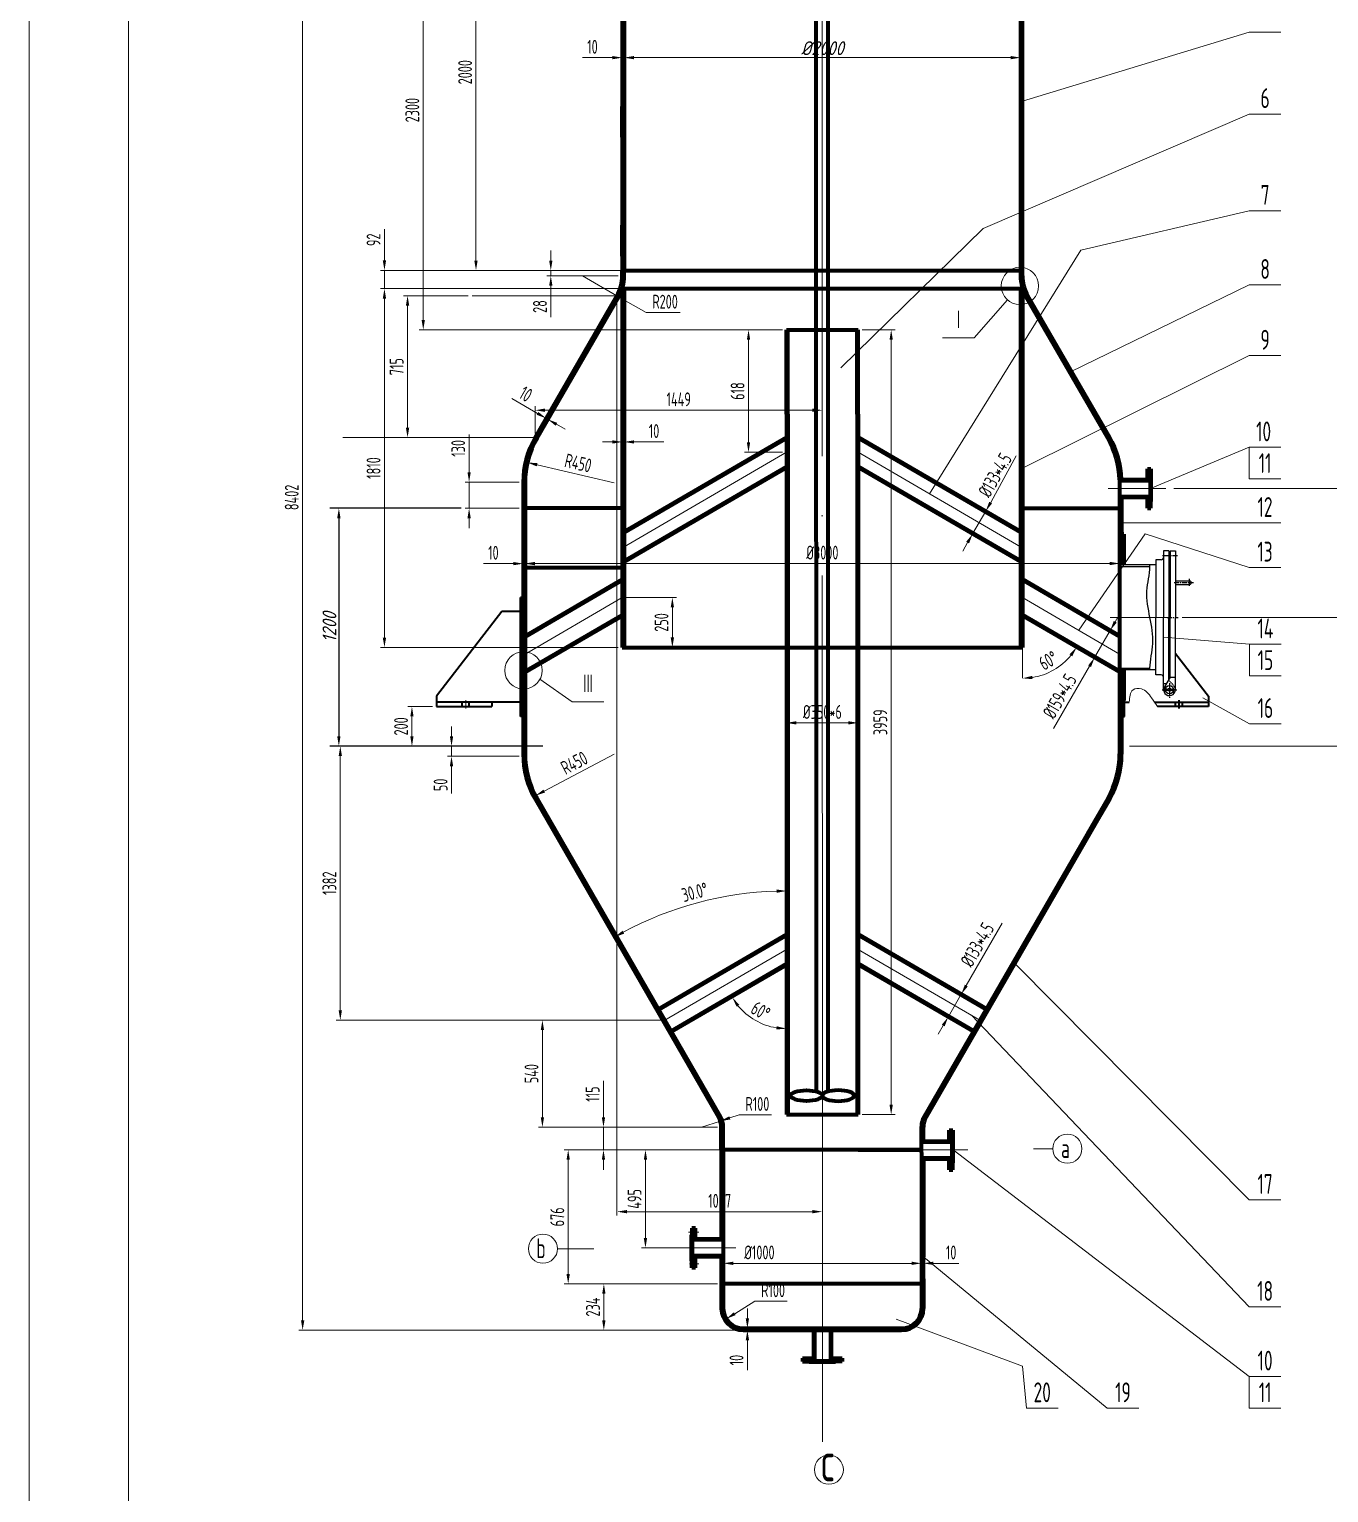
# Model space of a CAD drawing. Header units: millimetres. Extents: x -81840 to -67320, y -57700 to -40880.
# Drawn here: x -81839.6 to -81511.7, y -57222.9 to -56853.7 of the extents above; entities that cross this region are included whole.
import ezdxf
from ezdxf.enums import TextEntityAlignment as Align

# ---------------------------------------------------------------- set-up
doc = ezdxf.new("R2010")
doc.units = ezdxf.units.MM
for name, pattern in [('ACAD_ISO02W100', [11, 8, -3]), ('ACAD_ISO04W100', [30, 24, -3, 0, -3]), ('ACAD_ISO05W100', [33, 24, -3, 0, -3, 0, -3]), ('ACAD_ISO10W100', [18.7, 12, -3, 0.7, -3]), ('CENTER', [2, 1.25, -0.25, 0.25, -0.25]), ('HIDDEN', [0.375, 0.25, -0.125])]:
    doc.linetypes.add(name, pattern=pattern)
for name, color, linetype in [('1', 4, 'Continuous'), ('2', 3, 'Continuous'), ('3', 2, 'HIDDEN'), ('4', 1, 'CENTER')]:
    doc.layers.add(name, color=color, linetype=linetype)
for name, color, linetype, lineweight in [('中心线', 1, 'ACAD_ISO04W100', 18), ('中粗线', 3, 'Continuous', 35), ('双点划线', 5, 'ACAD_ISO05W100', 18), ('标注', 7, 'Continuous', 18), ('标注层', 7, 'Continuous', 18), ('粗实线', 4, 'Continuous', 70), ('细实线', 7, 'Continuous', 18), ('虚线', 2, 'ACAD_ISO02W100', 18)]:
    doc.layers.add(name, color=color, linetype=linetype, lineweight=lineweight)
doc.styles.add('GB', font='gbeitc.shx', dxfattribs={"bigfont": 'gbcbig.shx'})
doc.styles.add('HGCAD', font='gbenor.shx', dxfattribs={"width": 0.75, "bigfont": 'gbcbig.shx'})

# ---------------------------------------------------------------- blocks, each defined once
blk = doc.blocks.new('HGCAD#HGTFTK~A1Z~HGCAD图框')
at = {"layer": '细实线', "color": 7}
blk.add_lwpolyline([(10, -10), (-584, -10), (-584, 831), (10, 831)], close=True, dxfattribs=at)
at = {"layer": '细实线', "color": 2}
blk.add_lwpolyline([(0, 0), (-559, 0), (-559, 821), (0, 821)], close=True, dxfattribs=at)

msp = doc.modelspace()

# ---------------------------------------------------------------- hatches: boundary and pattern name
at = {"layer": '双点划线', "linetype": 'Continuous', "ltscale": 20}
h = msp.add_hatch(dxfattribs=at)
h.set_pattern_fill('_USER', color=256, scale=3, angle=135, style=0, pattern_type=0)
h.set_pattern_definition([(45, (-79158.3698, -53302.254), (2.1213203, -2.1213203), [])])
h.paths.add_polyline_path([(-81671.46, -57166.11), (-81672.36, -57166.11), (-81672.36, -57165.56), (-81671.46, -57165.56)])
h.paths.add_polyline_path([(-81671.46, -57156.11), (-81672.36, -57156.11), (-81672.36, -57156.66), (-81671.46, -57156.66)])
h.paths.add_polyline_path([(-81671.46, -57163.38), (-81672.46, -57163.38), (-81672.46, -57164.41), (-81672.36, -57164.41), (-81672.36, -57164.66), (-81671.46, -57164.66)])
h.paths.add_polyline_path([(-81671.46, -57158.83), (-81672.46, -57158.83), (-81672.46, -57157.81), (-81672.36, -57157.81), (-81672.36, -57157.56), (-81671.46, -57157.56)])
at = {"layer": '粗实线', "linetype": 'Continuous'}
h = msp.add_hatch(dxfattribs=at)
h.set_pattern_fill('_USER', color=256, scale=7.5, angle=135, style=0, pattern_type=0)
h.set_pattern_definition([(135, (-81555.895, -57121.461), (-5.3033, -5.3033), [])])
h.paths.add_polyline_path([(-81557.46, -56974.57), (-81556.56, -56974.57), (-81556.56, -56974.02), (-81557.46, -56974.02)])
h.paths.add_polyline_path([(-81557.46, -56964.57), (-81556.56, -56964.57), (-81556.56, -56965.12), (-81557.46, -56965.12)])
h.paths.add_polyline_path([(-81557.46, -56971.84), (-81556.46, -56971.84), (-81556.46, -56972.87), (-81556.56, -56972.87), (-81556.56, -56973.12), (-81557.46, -56973.12)])
h.paths.add_polyline_path([(-81557.46, -56967.29), (-81556.46, -56967.29), (-81556.46, -56966.27), (-81556.56, -56966.27), (-81556.56, -56966.02), (-81557.46, -56966.02)])

# ---------------------------------------------------------------- linework, layer by layer
for p, q in [((-81730.6, -56974.57), (-81763.71, -56974.57)), ((-81761.46, -56977.07), (-81761.46, -57032.07)), ((-81709.97, -57034.57), (-81763.71, -57034.57))]:
    msp.add_line(p, q)
for p in [(-81689.96, -56951.42), (-81588.96, -56950.92), (-81588.96, -56951.42)]:
    msp.add_point(p)
for points in [[(-81761.88, -56977.07), (-81761.04, -56977.07), (-81761.46, -56974.57)], [(-81761.88, -57032.07), (-81761.04, -57032.07), (-81761.46, -57034.57)]]:
    msp.add_solid(points)
at = {"layer": '1'}
msp.add_spline([(-81556.81, -57015.32), (-81556.81, -57014.92), (-81556.06, -57008.69), (-81557.56, -56995.44), (-81556.81, -56989.22), (-81556.81, -56988.82)], degree=3, dxfattribs=at)
at = {"layer": '2'}
for p, q in [((-81555.31, -56987.54), (-81555.31, -57002.07)), ((-81553.96, -56987.54), (-81555.31, -56987.54)), ((-81553.36, -56985.32), (-81553.36, -57002.07)), ((-81552.06, -56985.32), (-81553.36, -56985.32)), ((-81552.06, -56985.32), (-81552.06, -57002.07)), ((-81551.8, -56987.52), (-81552.06, -56987.52)), ((-81551.96, -57002.07), (-81551.96, -56987.52)), ((-81551.8, -57002.07), (-81551.8, -56987.52)), ((-81551.8, -56987.52), (-81551.7, -56987.52)), ((-81551.7, -56985.32), (-81550.4, -56985.32)), ((-81551.7, -56985.32), (-81551.7, -57002.07)), ((-81550.4, -56985.32), (-81550.4, -57002.07)), ((-81564.46, -57002.07), (-81564.46, -56988.82)), ((-81555.31, -56988.82), (-81564.46, -56988.82)), ((-81564.46, -56989.22), (-81556.81, -56989.22)), ((-81550.4, -56992.82), (-81546.9, -56992.82)), ((-81550.4, -56993.82), (-81546.9, -56993.82)), ((-81564.46, -57002.07), (-81564.46, -57015.32)), ((-81555.31, -57016.59), (-81555.31, -57002.07)), ((-81553.36, -57020.32), (-81553.36, -57002.07)), ((-81552.06, -57017.76), (-81552.06, -57002.07)), ((-81551.96, -57002.07), (-81551.96, -57016.62)), ((-81551.8, -57002.07), (-81551.8, -57016.62)), ((-81551.7, -57017.17), (-81551.7, -57002.07)), ((-81550.4, -57020.32), (-81550.4, -57002.07)), ((-81564.46, -57014.92), (-81556.81, -57014.92)), ((-81555.31, -57015.32), (-81564.46, -57015.32)), ((-81553.96, -57016.59), (-81555.31, -57016.59)), ((-81551.7, -57017.17), (-81553.14, -57019.56)), ((-81551.8, -57016.62), (-81552.06, -57016.62)), ((-81551.8, -57016.62), (-81551.7, -57016.62)), ((-81551.7, -57017.17), (-81550.4, -57017.17)), ((-81552.7, -57018.82), (-81553.36, -57018.82)), ((-81552.89, -57020.05), (-81552.26, -57020.22)), ((-81552.89, -57020.59), (-81552.26, -57020.42)), ((-81551.49, -57020.22), (-81550.86, -57020.05)), ((-81551.49, -57020.42), (-81550.86, -57020.59))]:
    msp.add_line(p, q, dxfattribs=at)
for radius in [1.05, 0.398]:
    msp.add_circle((-81551.88, -57020.32), radius, dxfattribs=at)
for centre, radius, start, end in [((-81553.96, -56986.94), 0.6, 270, 0), ((-81546.9, -56993.32), 0.5, 270, 90), ((-81553.96, -57017.19), 0.6, 0, 90), ((-81551.88, -57020.32), 1.48, 148.8603, 0)]:
    msp.add_arc(centre, radius, start, end, dxfattribs=at)
at = {"layer": '3'}
for q in [(-81552.06, -57017.76), (-81550.8, -57019.31)]:
    msp.add_line((-81552.06, -57017.96), q, dxfattribs=at)
msp.add_arc((-81551.88, -57020.32), 1.48, 0, 42.91, dxfattribs=at)
at = {"layer": '4'}
for p, q in [((-81549.85, -56986.57), (-81553.71, -56986.57)), ((-81550.66, -56993.32), (-81545.81, -56993.32)), ((-81546.9, -56992.33), (-81546.9, -56994.31)), ((-81552.5, -57002.07), (-81549.7, -57002.07)), ((-81553.74, -57020.32), (-81550.02, -57020.32)), ((-81551.88, -57018.65), (-81551.88, -57022.4))]:
    msp.add_line(p, q, dxfattribs=at)
at = {"layer": '中心线', "ltscale": 5}
for p, q in [((-81639.47, -57111.5), (-81639.5, -56734.5)), ((-81648.51, -56960.44), (-81689.46, -56984.25)), ((-81630.41, -56960.44), (-81589.46, -56984.25)), ((-81567.37, -56969.57), (-81552.77, -56969.57)), ((-81689.96, -56997.07), (-81714.46, -57011.32)), ((-81588.96, -56997.07), (-81564.46, -57011.32)), ((-81551.26, -57002.07), (-81566.86, -57002.07)), ((-81648.51, -57085.83), (-81679.18, -57103.67)), ((-81630.41, -57085.83), (-81599.75, -57103.66)), ((-81639.46, -57122.62), (-81639.46, -57111.5)), ((-81639.46, -57181.88), (-81639.46, -57122.88)), ((-81617.38, -57136.38), (-81602.77, -57136.38)), ((-81661.29, -57161.11), (-81675.07, -57161.11)), ((-81639.46, -57179.5), (-81639.46, -57194.1))]:
    msp.add_line(p, q, dxfattribs=at)
at = {"layer": '中心线'}
msp.add_line((-81729.46, -57025.07), (-81729.46, -57022.97), dxfattribs=at)
at = {"layer": '中粗线', "ltscale": 20}
for p, q in [((-81714.96, -56997.07), (-81715.66, -56997.07)), ((-81715.66, -57027.07), (-81715.66, -56997.07)), ((-81720.35, -57000.57), (-81736.85, -57021.97)), ((-81715.66, -57000.57), (-81720.35, -57000.57)), ((-81550.4, -57011.15), (-81542.06, -57021.97)), ((-81563.26, -57027.07), (-81563.26, -57015.32)), ((-81736.85, -57021.97), (-81736.85, -57024.57)), ((-81715.66, -57023.47), (-81736.85, -57023.47)), ((-81736.85, -57024.57), (-81722.85, -57024.57)), ((-81730.36, -57024.57), (-81730.36, -57023.47)), ((-81728.56, -57024.57), (-81728.56, -57023.47)), ((-81722.85, -57023.47), (-81722.85, -57024.57)), ((-81563.26, -57023.47), (-81562.02, -57023.47)), ((-81555.64, -57023.47), (-81542.06, -57023.47)), ((-81542.06, -57024.57), (-81554.9, -57024.57)), ((-81550.36, -57024.57), (-81550.36, -57023.47)), ((-81549.46, -57025.07), (-81549.46, -57022.97)), ((-81548.56, -57024.57), (-81548.56, -57023.47)), ((-81542.06, -57021.97), (-81542.06, -57024.57)), ((-81714.96, -57027.07), (-81715.66, -57027.07)), ((-81563.96, -57027.07), (-81563.26, -57027.07))]:
    msp.add_line(p, q, dxfattribs=at)
at = {"layer": '双点划线', "linetype": 'ACAD_ISO10W100', "ltscale": 20}
for p, q in [((-81670.63, -57157.11), (-81673.22, -57157.11)), ((-81670.61, -57165.11), (-81672.99, -57165.11))]:
    msp.add_line(p, q, dxfattribs=at)
at = {"layer": '标注', "ltscale": 20}
for p, q in [((-81770.6, -56764.26), (-81770.6, -57179.38)), ((-81740.17, -56817.07), (-81740.17, -56927.06)), ((-81726.86, -56817.07), (-81726.86, -56912.07)), ((-81588.96, -56871.87), (-81531.75, -56854.49)), ((-81531.75, -56854.49), (-81523.75, -56854.49)), ((-81692.46, -56860.9), (-81699.99, -56860.9)), ((-81689.46, -56860.9), (-81689.96, -56860.9)), ((-81689.46, -56862.24), (-81689.46, -56863.15)), ((-81686.96, -56860.9), (-81591.96, -56860.9)), ((-81686.96, -56860.9), (-81684.46, -56860.9)), ((-81589.46, -56860.65), (-81589.46, -56858.65)), ((-81531.75, -56875.12), (-81598.87, -56904)), ((-81531.75, -56875.12), (-81523.75, -56875.12)), ((-81574.25, -56909.44), (-81531.75, -56899.5)), ((-81531.75, -56899.5), (-81523.75, -56899.5)), ((-81749.96, -56912.05), (-81749.96, -56904.12)), ((-81598.87, -56904), (-81634.84, -56939.15)), ((-81707.98, -56912.07), (-81707.98, -56909.57)), ((-81612.4, -56970.91), (-81574.25, -56909.44)), ((-81724.86, -56914.55), (-81750.96, -56914.55)), ((-81749.96, -56919.16), (-81749.96, -56914.55)), ((-81688.96, -56914.57), (-81727.86, -56914.57)), ((-81690.96, -56914.57), (-81708.98, -56914.57)), ((-81690.96, -56915.95), (-81708.98, -56915.95)), ((-81707.98, -56914.57), (-81707.98, -56915.95)), ((-81699.96, -56915.95), (-81691.3, -56920.95)), ((-81653.65, -56914.57), (-81670.46, -56914.57)), ((-81690.96, -56919.16), (-81750.96, -56919.16)), ((-81728.8, -56920.95), (-81745.13, -56920.95)), ((-81691.3, -56920.95), (-81727.8, -56920.95)), ((-81707.98, -56918.45), (-81707.98, -56926.39)), ((-81577.04, -56940.26), (-81531.75, -56918.2)), ((-81531.75, -56918.2), (-81523.75, -56918.2)), ((-81749.96, -56921.66), (-81749.96, -57007.16)), ((-81749.96, -56921.66), (-81749.96, -56924.16)), ((-81744.13, -56923.45), (-81744.13, -56954.21)), ((-81691.3, -56921.95), (-81691.3, -57152.97)), ((-81683.94, -56925.2), (-81689.13, -56922.2)), ((-81592.73, -56922.02), (-81601.14, -56931.6)), ((-81675.36, -56925.2), (-81683.94, -56925.2)), ((-81653.17, -56929.56), (-81741.17, -56929.56)), ((-81649.51, -56929.56), (-81659.1, -56929.56)), ((-81658.1, -56957.94), (-81658.1, -56932.06)), ((-81629.41, -56929.56), (-81621.1, -56929.56)), ((-81622.1, -56932.06), (-81622.1, -57125)), ((-81601.14, -56931.6), (-81609.14, -56931.6)), ((-81531.75, -56936.04), (-81588.95, -56964.4)), ((-81531.75, -56936.04), (-81523.75, -56936.04)), ((-81711.32, -56950.63), (-81717.84, -56946.87)), ((-81711.94, -56955.71), (-81711.94, -56948.83)), ((-81709.44, -56949.83), (-81641.98, -56949.83)), ((-81639.48, -56955.71), (-81639.48, -56948.83)), ((-81708.72, -56952.13), (-81709.15, -56951.88)), ((-81706.55, -56953.38), (-81704.39, -56954.63)), ((-81711.94, -56956.71), (-81760.44, -56956.71)), ((-81742.33, -56956.71), (-81745.13, -56956.71)), ((-81728.6, -56965.46), (-81728.6, -56955.92)), ((-81692.46, -56957.83), (-81694.96, -56957.83)), ((-81689.96, -56957.83), (-81689.46, -56957.83)), ((-81686.96, -56957.83), (-81679.43, -56957.83)), ((-81649.51, -56960.44), (-81659.1, -56960.44)), ((-81595.74, -56970.95), (-81590.53, -56961.32)), ((-81556.71, -56969.57), (-81531.77, -56959.17)), ((-81531.77, -56959.17), (-81523.77, -56959.17)), ((-81531.77, -56959.17), (-81531.77, -56967.17)), ((-81691.96, -56968.1), (-81711.44, -56963.58)), ((-81715.96, -56967.96), (-81729.6, -56967.96)), ((-81728.6, -56974.57), (-81728.6, -56967.96)), ((-81531.77, -56967.17), (-81523.77, -56967.17)), ((-81596.99, -56973.11), (-81595.74, -56970.95)), ((-81550.77, -56969.57), (-81482.98, -56969.57)), ((-81715.96, -56974.57), (-81729.6, -56974.57)), ((-81602.03, -56973.08), (-81597.37, -56975.78)), ((-81598.24, -56975.28), (-81601.56, -56981.04)), ((-81728.6, -56977.07), (-81728.6, -56979.57)), ((-81605.36, -56978.84), (-81600.7, -56981.54)), ((-81531.77, -56978.24), (-81523.77, -56978.24)), ((-81602.81, -56983.2), (-81604.06, -56985.37)), ((-81574.75, -57005.33), (-81557.99, -56981.03)), ((-81557.99, -56981.03), (-81531.77, -56989.49)), ((-81714.46, -56987.56), (-81714.46, -56987.52)), ((-81717.46, -56988.52), (-81724.99, -56988.52)), ((-81714.46, -56988.52), (-81714.96, -56988.52)), ((-81714.46, -56988.14), (-81714.46, -56989.49)), ((-81711.96, -56988.49), (-81566.96, -56988.49)), ((-81711.96, -56988.52), (-81709.46, -56988.52)), ((-81564.46, -56988.26), (-81564.46, -56989.49)), ((-81531.77, -56989.49), (-81523.77, -56989.49)), ((-81688.96, -56997.07), (-81676.31, -56997.07)), ((-81677.31, -56999.57), (-81677.31, -57007.15)), ((-81565.57, -57003.18), (-81564.32, -57001.02)), ((-81548.7, -57002.07), (-81498.49, -57002.07)), ((-81566.82, -57005.35), (-81570.79, -57012.23)), ((-81690.96, -57009.66), (-81750.96, -57009.66)), ((-81678.08, -57009.65), (-81676.31, -57009.65)), ((-81588.96, -57017.44), (-81588.94, -57007.55)), ((-81553.36, -57007.07), (-81531.67, -57008.86)), ((-81531.67, -57008.86), (-81523.67, -57008.86)), ((-81531.67, -57008.86), (-81531.67, -57016.86)), ((-81572.04, -57014.4), (-81581.11, -57030.1)), ((-81531.67, -57016.86), (-81523.67, -57016.86)), ((-81710.77, -57017.66), (-81702.58, -57023.4)), ((-81737.85, -57024.57), (-81744.02, -57024.57)), ((-81702.58, -57023.4), (-81694.58, -57023.4)), ((-81543.45, -57022.39), (-81531.67, -57028.94)), ((-81743.02, -57027.07), (-81743.02, -57032.07)), ((-81733.04, -57032.07), (-81733.04, -57029.57)), ((-81646.01, -57028.68), (-81632.91, -57028.68)), ((-81531.67, -57028.94), (-81523.67, -57028.94)), ((-81710.97, -57034.57), (-81762.1, -57034.57)), ((-81737.85, -57034.57), (-81744.02, -57034.57)), ((-81716.01, -57034.57), (-81734.04, -57034.57)), ((-81733.04, -57034.57), (-81733.04, -57037.11)), ((-81561.96, -57034.57), (-81482.98, -57034.57)), ((-81524.38, -57034.57), (-81498.49, -57034.57)), ((-81761.1, -57037.07), (-81761.1, -57101.17)), ((-81715.95, -57037.11), (-81734.04, -57037.11)), ((-81691.96, -57036.54), (-81709.64, -57045.89)), ((-81733.04, -57039.61), (-81733.04, -57046.52)), ((-81603.15, -57094.94), (-81594.08, -57079.24)), ((-81590.71, -57089.53), (-81531.75, -57148.98)), ((-81607.72, -57102.87), (-81604.4, -57097.11)), ((-81604.65, -57096.96), (-81605.26, -57096.61)), ((-81710.97, -57103.67), (-81762.1, -57103.67)), ((-81680.18, -57103.67), (-81711.1, -57103.67)), ((-81608.97, -57105.03), (-81610.22, -57107.2)), ((-81607.97, -57102.72), (-81608.59, -57102.37)), ((-81601.84, -57102.44), (-81531.75, -57175.95)), ((-81710.1, -57106.17), (-81710.1, -57128.15)), ((-81694.69, -57128.15), (-81694.69, -57119)), ((-81662.83, -57128.32), (-81660.45, -57127.55)), ((-81660.45, -57127.55), (-81652.28, -57127.55)), ((-81629.41, -57127.5), (-81621.1, -57127.5)), ((-81680.18, -57130.65), (-81711.1, -57130.65)), ((-81665.96, -57130.65), (-81695.69, -57130.65)), ((-81694.69, -57136.38), (-81694.69, -57130.65)), ((-81669.96, -57130.65), (-81665.2, -57129.1)), ((-81665.96, -57136.38), (-81704.6, -57136.38)), ((-81703.6, -57138.88), (-81703.6, -57167.68)), ((-81665.96, -57136.38), (-81695.69, -57136.38)), ((-81694.69, -57138.88), (-81694.69, -57141.38)), ((-81665.46, -57136.38), (-81685.1, -57136.38)), ((-81684.1, -57158.61), (-81684.1, -57138.88)), ((-81586.23, -57136.08), (-81581.31, -57136.08)), ((-81639.46, -57142.48), (-81639.46, -57152.97)), ((-81531.75, -57148.98), (-81523.75, -57148.98)), ((-81688.8, -57151.97), (-81641.96, -57151.97)), ((-81665.46, -57161.11), (-81685.1, -57161.11)), ((-81697.12, -57161.31), (-81706.3, -57161.31)), ((-81613.96, -57163.35), (-81567.61, -57201.53)), ((-81661.96, -57165), (-81616.96, -57165)), ((-81616.96, -57165), (-81619.46, -57165)), ((-81614.46, -57165), (-81613.96, -57165)), ((-81611.46, -57165), (-81604.99, -57165)), ((-81665.96, -57170.18), (-81704.6, -57170.18)), ((-81665.96, -57170.18), (-81695.6, -57170.18)), ((-81694.6, -57172.68), (-81694.6, -57179.38)), ((-81656.48, -57174.54), (-81661.58, -57177.7)), ((-81648.31, -57174.54), (-81656.48, -57174.54)), ((-81531.75, -57175.95), (-81523.75, -57175.95)), ((-81658.38, -57178.88), (-81658.38, -57176.38)), ((-81620.88, -57179.04), (-81588.96, -57190.94)), ((-81651.11, -57181.88), (-81771.6, -57181.88)), ((-81665.96, -57181.88), (-81695.6, -57181.88)), ((-81657.08, -57181.38), (-81659.38, -57181.38)), ((-81657.21, -57181.88), (-81659.38, -57181.88)), ((-81658.38, -57181.38), (-81658.38, -57181.88)), ((-81658.38, -57184.38), (-81658.38, -57191.91)), ((-81639.46, -57189.88), (-81639.46, -57210)), ((-81588.96, -57190.94), (-81587.99, -57201.53)), ((-81531.75, -57193.53), (-81523.75, -57193.53)), ((-81531.75, -57193.53), (-81531.75, -57201.53)), ((-81587.99, -57201.53), (-81579.99, -57201.53)), ((-81567.61, -57201.53), (-81559.61, -57201.53)), ((-81531.75, -57201.53), (-81523.75, -57201.53))]:
    msp.add_line(p, q, dxfattribs=at)
for centre, radius in [((-81589.62, -56918.48), 4.71), ((-81714.87, -57015.45), 4.71), ((-81577.64, -57136.08), 3.67), ((-81709.97, -57161.31), 3.67), ((-81637.81, -57217.05), 3.67)]:
    msp.add_circle(centre, radius, dxfattribs=at)
for centre, radius, start, end in [((-81588.96, -57001.67), 15.77, 279.0912, 320.7301), ((-81648.51, -57157.8), 86.72, 91.6519, 118.3481), ((-81648.55, -57090.03), 15.77, 219.2699, 260.9088)]:
    msp.add_arc(centre, radius, start, end, dxfattribs=at)
msp.add_spline([(-81562.02, -57023.47), (-81561.08, -57020.36), (-81558.98, -57020.1), (-81556.41, -57022.37), (-81554.9, -57024.57)], degree=3, dxfattribs=at)
for points in [[(-81692.46, -56860.48), (-81692.46, -56861.31), (-81689.96, -56860.9)], [(-81686.96, -56860.48), (-81686.96, -56861.31), (-81689.46, -56860.9)], [(-81686.96, -56860.48), (-81686.96, -56861.31), (-81689.46, -56860.9)], [(-81591.96, -56860.48), (-81591.96, -56861.31), (-81589.46, -56860.9)], [(-81750.38, -56912.05), (-81749.54, -56912.05), (-81749.96, -56914.55)], [(-81727.28, -56912.07), (-81726.44, -56912.07), (-81726.86, -56914.57)], [(-81708.4, -56912.07), (-81707.57, -56912.07), (-81707.98, -56914.57)], [(-81708.4, -56918.45), (-81707.57, -56918.45), (-81707.98, -56915.95)], [(-81750.38, -56921.66), (-81749.54, -56921.66), (-81749.96, -56919.16)], [(-81750.38, -56921.66), (-81749.54, -56921.66), (-81749.96, -56919.16)], [(-81744.55, -56923.45), (-81743.71, -56923.45), (-81744.13, -56920.95)], [(-81688.92, -56921.84), (-81689.34, -56922.57), (-81691.3, -56920.95)], [(-81740.58, -56927.06), (-81739.75, -56927.06), (-81740.17, -56929.56)], [(-81658.52, -56932.06), (-81657.68, -56932.06), (-81658.1, -56929.56)], [(-81622.52, -56932.06), (-81621.68, -56932.06), (-81622.1, -56929.56)], [(-81709.44, -56949.41), (-81709.44, -56950.25), (-81711.94, -56949.83)], [(-81711.11, -56950.27), (-81711.53, -56950.99), (-81709.15, -56951.88)], [(-81641.98, -56949.41), (-81641.98, -56950.25), (-81639.48, -56949.83)], [(-81744.55, -56954.21), (-81743.71, -56954.21), (-81744.13, -56956.71)], [(-81706.35, -56953.02), (-81706.76, -56953.74), (-81708.72, -56952.13)], [(-81692.46, -56957.41), (-81692.46, -56958.24), (-81689.96, -56957.83)], [(-81686.96, -56957.41), (-81686.96, -56958.24), (-81689.46, -56957.83)], [(-81658.52, -56957.94), (-81657.68, -56957.94), (-81658.1, -56960.44)], [(-81729.01, -56965.46), (-81728.18, -56965.46), (-81728.6, -56967.96)], [(-81711.35, -56963.18), (-81711.53, -56963.99), (-81713.88, -56963.02)], [(-81597.35, -56972.9), (-81596.63, -56973.32), (-81598.24, -56975.28)], [(-81729.01, -56977.07), (-81728.18, -56977.07), (-81728.6, -56974.57)], [(-81603.17, -56982.99), (-81602.45, -56983.41), (-81601.56, -56981.04)], [(-81717.46, -56988.1), (-81717.46, -56988.93), (-81714.96, -56988.52)], [(-81711.96, -56988.07), (-81711.96, -56988.9), (-81714.46, -56988.49)], [(-81711.96, -56988.1), (-81711.96, -56988.93), (-81714.46, -56988.52)], [(-81566.96, -56988.07), (-81566.96, -56988.9), (-81564.46, -56988.49)], [(-81677.73, -56999.57), (-81676.89, -56999.57), (-81677.31, -56997.07)], [(-81565.93, -57002.97), (-81565.2, -57003.39), (-81566.82, -57005.35)], [(-81750.38, -57007.16), (-81749.54, -57007.16), (-81749.96, -57009.66)], [(-81677.73, -57007.15), (-81676.89, -57007.15), (-81677.31, -57009.65)], [(-81577.09, -57011.41), (-81576.4, -57011.89), (-81575.32, -57009.6)], [(-81572.4, -57014.19), (-81571.68, -57014.6), (-81570.79, -57012.23)], [(-81586.43, -57017.66), (-81586.5, -57016.83), (-81588.96, -57017.44)], [(-81743.44, -57027.07), (-81742.61, -57027.07), (-81743.02, -57024.57)], [(-81646.01, -57028.26), (-81646.01, -57029.1), (-81648.51, -57028.68)], [(-81632.91, -57028.26), (-81632.91, -57029.1), (-81630.41, -57028.68)], [(-81761.52, -57037.07), (-81760.68, -57037.07), (-81761.1, -57034.57)], [(-81743.44, -57032.07), (-81742.61, -57032.07), (-81743.02, -57034.57)], [(-81733.45, -57032.07), (-81732.62, -57032.07), (-81733.04, -57034.57)], [(-81733.45, -57039.61), (-81732.62, -57039.61), (-81733.04, -57037.11)], [(-81709.83, -57045.52), (-81709.44, -57046.25), (-81711.85, -57047.05)], [(-81651.01, -57070.7), (-81651, -57071.54), (-81648.51, -57071.08)], [(-81689.48, -57081.85), (-81689.88, -57081.12), (-81691.86, -57082.7)], [(-81603.51, -57094.73), (-81602.78, -57095.15), (-81604.4, -57097.11)], [(-81661.1, -57100.25), (-81660.42, -57099.78), (-81662.18, -57097.96)], [(-81761.52, -57101.17), (-81760.68, -57101.17), (-81761.1, -57103.67)], [(-81710.52, -57106.17), (-81709.68, -57106.17), (-81710.1, -57103.67)], [(-81651.01, -57105.19), (-81651.07, -57106.02), (-81648.55, -57105.8)], [(-81609.33, -57104.82), (-81608.61, -57105.24), (-81607.72, -57102.87)], [(-81662.95, -57127.93), (-81662.7, -57128.72), (-81665.2, -57129.1)], [(-81622.52, -57125), (-81621.68, -57125), (-81622.1, -57127.5)], [(-81710.52, -57128.15), (-81709.68, -57128.15), (-81710.1, -57130.65)], [(-81695.11, -57128.15), (-81694.28, -57128.15), (-81694.69, -57130.65)], [(-81704.02, -57138.88), (-81703.18, -57138.88), (-81703.6, -57136.38)], [(-81695.11, -57138.88), (-81694.28, -57138.88), (-81694.69, -57136.38)], [(-81684.52, -57138.88), (-81683.68, -57138.88), (-81684.1, -57136.38)], [(-81688.8, -57151.55), (-81688.8, -57152.38), (-81691.3, -57151.97)], [(-81641.96, -57151.55), (-81641.96, -57152.38), (-81639.46, -57151.97)], [(-81684.52, -57158.61), (-81683.68, -57158.61), (-81684.1, -57161.11)], [(-81661.96, -57164.58), (-81661.96, -57165.41), (-81664.46, -57165)], [(-81616.96, -57164.58), (-81616.96, -57165.41), (-81614.46, -57165)], [(-81616.96, -57164.58), (-81616.96, -57165.41), (-81614.46, -57165)], [(-81611.46, -57164.58), (-81611.46, -57165.41), (-81613.96, -57165)], [(-81704.02, -57167.68), (-81703.18, -57167.68), (-81703.6, -57170.18)], [(-81695.02, -57172.68), (-81694.18, -57172.68), (-81694.6, -57170.18)], [(-81771.02, -57179.38), (-81770.18, -57179.38), (-81770.6, -57181.88)], [(-81695.02, -57179.38), (-81694.18, -57179.38), (-81694.6, -57181.88)], [(-81661.8, -57177.34), (-81661.36, -57178.05), (-81663.71, -57179.01)], [(-81658.8, -57178.88), (-81657.96, -57178.88), (-81658.38, -57181.38)], [(-81658.8, -57184.38), (-81657.96, -57184.38), (-81658.38, -57181.88)]]:
    msp.add_solid(points, dxfattribs=at)
at = {"layer": '标注层', "ltscale": 20}
for p, q in [((-81531.77, -56978.24), (-81563.96, -56978.24)), ((-81606.46, -57136.38), (-81531.75, -57193.53))]:
    msp.add_line(p, q, dxfattribs=at)
at = {"layer": '粗实线', "ltscale": 20}
for p, q in [((-81640.97, -57121.64), (-81641.04, -56761.76)), ((-81637.96, -57121.64), (-81637.96, -56761.76)), ((-81589.46, -56820.87), (-81589.46, -56915.94)), ((-81689.96, -56880.96), (-81689.96, -56873.18)), ((-81689.96, -56910.96), (-81689.96, -56903.18)), ((-81648.5, -56950.86), (-81648.5, -56929.56)), ((-81648.21, -56950.81), (-81648.21, -56929.56)), ((-81630.71, -56950.81), (-81630.71, -56929.56)), ((-81630.41, -56950.81), (-81630.41, -56929.56)), ((-81648.51, -57127.5), (-81630.41, -57127.5)), ((-81614.46, -57170.18), (-81664.46, -57170.18))]:
    msp.add_line(p, q, dxfattribs=at)
at = {"layer": '粗实线'}
for p, q in [((-81689.46, -56814.57), (-81689.46, -56914.57)), ((-81588.96, -56871.87), (-81588.96, -56814.57)), ((-81689.96, -56850.96), (-81689.96, -56873.18)), ((-81588.96, -56915.94), (-81588.96, -56871.87)), ((-81689.96, -56880.96), (-81689.96, -56903.18)), ((-81689.96, -56910.96), (-81689.96, -56914.57)), ((-81689.96, -56914.57), (-81588.96, -56914.57)), ((-81689.96, -56915.95), (-81689.96, -56914.57)), ((-81689.46, -56915.95), (-81689.46, -56914.57)), ((-81711.94, -56956.71), (-81691.3, -56920.95)), ((-81711.44, -56956.85), (-81690.86, -56921.2)), ((-81689.96, -56919.16), (-81689.96, -57009.66)), ((-81689.96, -56919.16), (-81689.46, -56919.16)), ((-81689.46, -56919.16), (-81589.46, -56919.15)), ((-81689.46, -56919.16), (-81689.46, -57009.66)), ((-81589.46, -56919.15), (-81589.44, -57009.65)), ((-81588.96, -56919.15), (-81589.46, -56919.15)), ((-81588.96, -56919.15), (-81588.94, -57009.65)), ((-81567.46, -56956.83), (-81588.05, -56921.19)), ((-81566.96, -56956.7), (-81587.62, -56920.94)), ((-81648.5, -56929.56), (-81630.41, -56929.56)), ((-81711.94, -56956.71), (-81702.43, -56940.24)), ((-81648.51, -56950.81), (-81648.51, -57127.5)), ((-81648.21, -56950.81), (-81648.21, -57127.5)), ((-81630.71, -56950.81), (-81630.71, -57127.5)), ((-81630.41, -56950.81), (-81630.41, -57127.5)), ((-81689.46, -56980.4), (-81648.51, -56956.59)), ((-81689.46, -56980.69), (-81648.51, -56956.88)), ((-81589.44, -56980.41), (-81630.41, -56956.59)), ((-81589.44, -56980.7), (-81630.41, -56956.88)), ((-81689.46, -56987.81), (-81648.51, -56963.99)), ((-81689.46, -56988.09), (-81648.51, -56964.28)), ((-81589.44, -56987.81), (-81630.41, -56963.99)), ((-81589.44, -56988.1), (-81630.41, -56964.28)), ((-81557.46, -56964.57), (-81556.56, -56964.57)), ((-81557.46, -56967.34), (-81557.46, -56964.57)), ((-81557.46, -56965.12), (-81556.56, -56965.12)), ((-81556.56, -56964.57), (-81556.56, -56966.27)), ((-81714.96, -56967.96), (-81714.96, -56974.57)), ((-81714.46, -56968.1), (-81714.46, -56974.57)), ((-81564.46, -56967.34), (-81564.46, -57034.57)), ((-81564.46, -56967.34), (-81556.71, -56967.34)), ((-81564.46, -56967.52), (-81556.71, -56967.52)), ((-81563.96, -56967.26), (-81563.96, -56967.34)), ((-81557.46, -56966.02), (-81556.56, -56966.02)), ((-81557.46, -56967.29), (-81556.46, -56967.29)), ((-81556.71, -56971.79), (-81556.71, -56967.34)), ((-81556.46, -56966.27), (-81556.56, -56966.27)), ((-81556.46, -56972.87), (-81556.46, -56966.27)), ((-81564.46, -56971.62), (-81556.71, -56971.62)), ((-81564.46, -56971.79), (-81556.71, -56971.79)), ((-81563.96, -56971.79), (-81563.96, -56988.82)), ((-81557.46, -56974.57), (-81557.46, -56971.79)), ((-81557.46, -56971.84), (-81556.46, -56971.84)), ((-81556.56, -56974.57), (-81556.56, -56972.87)), ((-81556.56, -56972.87), (-81556.46, -56972.87)), ((-81689.96, -56974.57), (-81714.96, -56974.57)), ((-81714.96, -56974.57), (-81714.96, -57034.57)), ((-81714.46, -56974.57), (-81714.46, -57034.57)), ((-81588.96, -56974.57), (-81563.96, -56974.57)), ((-81557.46, -56973.12), (-81556.56, -56973.12)), ((-81557.46, -56974.02), (-81556.56, -56974.02)), ((-81557.46, -56974.57), (-81556.56, -56974.57)), ((-81563.36, -56981.07), (-81563.96, -56981.07)), ((-81563.36, -56981.07), (-81563.36, -56988.82)), ((-81689.96, -56989.57), (-81714.96, -56989.57)), ((-81714.46, -57006.72), (-81689.96, -56992.47)), ((-81714.46, -57006.98), (-81689.96, -56992.73)), ((-81564.46, -57006.72), (-81588.96, -56992.47)), ((-81564.46, -57006.98), (-81588.96, -56992.73)), ((-81714.46, -57015.65), (-81689.96, -57001.41)), ((-81714.46, -57015.91), (-81689.96, -57001.67)), ((-81564.46, -57015.65), (-81588.96, -57001.41)), ((-81564.46, -57015.91), (-81588.96, -57001.67)), ((-81689.96, -57009.66), (-81588.94, -57009.65)), ((-81563.96, -57015.32), (-81563.96, -57029.77)), ((-81563.36, -57015.32), (-81563.36, -57023.07)), ((-81563.36, -57023.07), (-81563.96, -57023.07)), ((-81563.96, -57027.07), (-81563.96, -57034.57)), ((-81564.46, -57029.77), (-81564.46, -57031.37)), ((-81714.96, -57034.57), (-81714.96, -57036.54)), ((-81714.46, -57034.57), (-81714.46, -57036.54)), ((-81564.46, -57034.55), (-81564.46, -57036.47)), ((-81563.96, -57034.55), (-81563.96, -57036.6)), ((-81711.88, -57048.04), (-81665.63, -57128.15)), ((-81711.44, -57047.79), (-81665.13, -57128.01)), ((-81567.47, -57047.72), (-81613.79, -57127.98)), ((-81566.97, -57047.85), (-81613.29, -57128.12)), ((-81567.47, -57047.72), (-81572.69, -57056.77)), ((-81566.97, -57047.85), (-81572.02, -57056.6)), ((-81680.85, -57100.79), (-81648.51, -57081.98)), ((-81680.72, -57101), (-81648.51, -57082.27)), ((-81598.09, -57100.78), (-81630.41, -57081.98)), ((-81598.21, -57100.99), (-81630.41, -57082.27)), ((-81677.65, -57106.33), (-81648.51, -57089.39)), ((-81677.52, -57106.55), (-81648.51, -57089.67)), ((-81601.29, -57106.32), (-81630.41, -57089.39)), ((-81601.41, -57106.54), (-81630.41, -57089.67)), ((-81664.96, -57136.38), (-81664.96, -57130.65)), ((-81664.46, -57136.38), (-81664.46, -57130.51)), ((-81614.46, -57137.08), (-81614.46, -57130.48)), ((-81613.96, -57134.15), (-81613.96, -57130.62)), ((-81607.46, -57131.38), (-81606.56, -57131.38)), ((-81607.46, -57134.15), (-81607.46, -57131.38)), ((-81606.56, -57131.38), (-81606.56, -57133.08)), ((-81614.46, -57134.15), (-81606.71, -57134.15)), ((-81614.46, -57134.35), (-81614.46, -57134.35)), ((-81614.46, -57134.35), (-81606.71, -57134.35)), ((-81607.46, -57131.93), (-81606.56, -57131.93)), ((-81607.46, -57132.83), (-81606.56, -57132.83)), ((-81607.46, -57134.1), (-81606.46, -57134.1)), ((-81606.71, -57138.6), (-81606.71, -57134.15)), ((-81606.46, -57133.08), (-81606.56, -57133.08)), ((-81606.46, -57139.68), (-81606.46, -57133.08)), ((-81664.96, -57136.38), (-81664.96, -57158.88)), ((-81664.46, -57136.38), (-81664.46, -57168.88)), ((-81614.46, -57136.38), (-81664.46, -57136.38)), ((-81630.42, -57136.38), (-81614.46, -57136.38)), ((-81614.46, -57137.08), (-81614.46, -57168.88)), ((-81614.46, -57138.4), (-81606.71, -57138.4)), ((-81614.46, -57138.6), (-81606.71, -57138.6)), ((-81613.96, -57138.6), (-81613.96, -57163.35)), ((-81607.46, -57141.38), (-81607.46, -57138.6)), ((-81607.46, -57138.65), (-81606.46, -57138.65)), ((-81607.46, -57139.93), (-81606.56, -57139.93)), ((-81607.46, -57140.83), (-81606.56, -57140.83)), ((-81607.46, -57141.38), (-81606.56, -57141.38)), ((-81606.56, -57141.38), (-81606.56, -57139.68)), ((-81606.56, -57139.68), (-81606.46, -57139.68)), ((-81664.96, -57148.61), (-81664.96, -57158.88)), ((-81671.46, -57156.11), (-81672.36, -57156.11)), ((-81672.36, -57156.11), (-81672.36, -57157.81)), ((-81671.46, -57156.66), (-81672.36, -57156.66)), ((-81671.46, -57158.88), (-81671.46, -57156.11)), ((-81672.46, -57164.41), (-81672.46, -57157.81)), ((-81672.46, -57157.81), (-81672.36, -57157.81)), ((-81671.46, -57158.83), (-81672.46, -57158.83)), ((-81671.46, -57157.56), (-81672.36, -57157.56)), ((-81664.46, -57158.88), (-81672.21, -57158.88)), ((-81672.21, -57163.33), (-81672.21, -57158.88)), ((-81664.46, -57159.08), (-81672.21, -57159.08)), ((-81664.46, -57161.11), (-81664.46, -57168.88)), ((-81613.96, -57168.88), (-81613.96, -57158.11)), ((-81671.46, -57163.38), (-81672.46, -57163.38)), ((-81672.36, -57164.41), (-81672.46, -57164.41)), ((-81672.36, -57166.11), (-81672.36, -57164.41)), ((-81671.46, -57164.66), (-81672.36, -57164.66)), ((-81664.46, -57163.13), (-81672.21, -57163.13)), ((-81664.46, -57163.33), (-81672.21, -57163.33)), ((-81671.46, -57166.11), (-81671.46, -57163.33)), ((-81664.96, -57163.33), (-81664.96, -57168.88)), ((-81664.96, -57163.33), (-81664.96, -57168.88)), ((-81671.46, -57165.56), (-81672.36, -57165.56)), ((-81671.46, -57166.11), (-81672.36, -57166.11)), ((-81664.96, -57168.88), (-81664.96, -57176.38)), ((-81664.46, -57168.88), (-81664.46, -57176.38)), ((-81614.46, -57168.88), (-81614.46, -57176.38)), ((-81613.96, -57168.88), (-81613.96, -57176.38)), ((-81659.46, -57181.38), (-81619.46, -57181.38)), ((-81659.46, -57181.88), (-81619.46, -57181.88)), ((-81641.68, -57181.88), (-81641.68, -57189.63)), ((-81641.48, -57181.88), (-81641.48, -57189.63)), ((-81637.43, -57181.88), (-81637.43, -57189.63)), ((-81637.23, -57181.88), (-81637.23, -57189.63)), ((-81630.56, -57181.38), (-81619.46, -57181.38)), ((-81644.46, -57188.88), (-81644.46, -57189.78)), ((-81644.46, -57188.88), (-81641.68, -57188.88)), ((-81644.46, -57189.78), (-81642.76, -57189.78)), ((-81643.91, -57188.88), (-81643.91, -57189.78)), ((-81643.01, -57188.88), (-81643.01, -57189.78)), ((-81642.76, -57189.78), (-81642.76, -57189.88)), ((-81642.76, -57189.88), (-81636.16, -57189.88)), ((-81641.73, -57188.88), (-81641.73, -57189.88)), ((-81641.68, -57189.63), (-81637.23, -57189.63)), ((-81637.23, -57188.88), (-81634.46, -57188.88)), ((-81637.18, -57188.88), (-81637.18, -57189.88)), ((-81636.16, -57189.88), (-81636.16, -57189.78)), ((-81634.46, -57189.78), (-81636.16, -57189.78)), ((-81635.91, -57188.88), (-81635.91, -57189.78)), ((-81635.01, -57188.88), (-81635.01, -57189.78)), ((-81634.46, -57188.88), (-81634.46, -57189.78))]:
    msp.add_line(p, q, dxfattribs=at)
for centre, radius, start, end in [((-81699.96, -56915.95), 10, 330, 0), ((-81699.96, -56915.95), 10.5, 330, 0), ((-81578.96, -56915.94), 10.5, 180.0119, 210.0119), ((-81578.96, -56915.94), 10, 180.0119, 210.0119), ((-81692.46, -56967.96), 22.5, 150, 180), ((-81691.96, -56968.1), 22.5, 150, 180), ((-81586.95, -56968.09), 22.5, 1.7756, 30.0119), ((-81586.45, -56967.95), 22.5, 1.7734, 30.0119), ((-81691.96, -57036.54), 23, 180, 210), ((-81691.96, -57036.54), 22.5, 180, 210), ((-81586.96, -57036.47), 22.5, 330.0119, 0.0119), ((-81586.46, -57036.61), 22.5, 330.0119, 0.0119), ((-81609.46, -57130.48), 5, 150.0119, 180), ((-81669.96, -57130.65), 5, 0, 30), ((-81669.46, -57130.51), 5, 0, 30), ((-81608.96, -57130.62), 5, 150.0119, 180), ((-81659.46, -57176.38), 5.5, 180, 270), ((-81659.46, -57176.38), 5, 180, 270), ((-81619.46, -57176.38), 5, 270, 0), ((-81619.46, -57176.38), 5.5, 270, 0)]:
    msp.add_arc(centre, radius, start, end, dxfattribs=at)
at = {"layer": '粗实线', "ltscale": 20}
msp.add_ellipse((-81643.47, -57122.7), major_axis=(4, 0), ratio=0.339546, dxfattribs=at)
at = {"layer": '粗实线', "ltscale": 20, "extrusion": (0, 0, -1)}
msp.add_ellipse((-81635.47, -57122.7), major_axis=(-4, 0), ratio=0.339546, dxfattribs=at)
at = {"layer": '细实线', "ltscale": 20}
msp.add_line((-81639.47, -57122.7), (-81639.47, -57122.7), dxfattribs=at)

# ---------------------------------------------------------------- block references
at = {"layer": '虚线', "ltscale": 20}
msp.add_blockref('HGCAD#HGTFTK~A1Z~HGCAD图框', (-81255.58, -57495.32), dxfattribs=at)

# ---------------------------------------------------------------- texts
at = {"insert": (-81763.84, -57004.57), "char_height": 3.5, "attachment_point": 5, "rotation": 90, "style": 'GB'}
msp.add_mtext('1200', dxfattribs=at)
at = {"layer": '标注', "ltscale": 20, "style": 'HGCAD', "width": 0.75}
for s, p in [('6', (-81527.75, -56871.12)), ('7', (-81527.75, -56895.5)), ('8', (-81527.75, -56914.2)), ('Ⅰ', (-81605.14, -56927.1)), ('9', (-81527.75, -56932.04)), ('10', (-81528.13, -56955.17)), ('11', (-81527.77, -56963.17)), ('12', (-81527.77, -56974.24)), ('13', (-81527.77, -56985.49)), ('14', (-81527.67, -57004.86)), ('15', (-81527.67, -57012.86)), ('Ⅲ', (-81698.58, -57018.9)), ('16', (-81527.67, -57024.94)), ('a', (-81578.13, -57135.96)), ('17', (-81527.75, -57144.98)), ('b', (-81710.46, -57161.19)), ('18', (-81527.75, -57171.95)), ('10', (-81527.75, -57189.53)), ('20', (-81583.99, -57197.53)), ('19', (-81563.61, -57197.53)), ('11', (-81527.75, -57197.53))]:
    msp.add_text(s, height=5, dxfattribs=at).set_placement(p, align=Align.MIDDLE)
at = {"layer": '标注', "ltscale": 20, "char_height": 3.5, "attachment_point": 5}
for s, insert, style in [('10', (-81697.47, -56858.15), 'HGCAD'), ('%%C2000', (-81639.46, -56858.52), 'GB'), ('R200', (-81679.15, -56922.45), 'HGCAD'), ('1449', (-81675.71, -56947.08), 'HGCAD'), ('10', (-81681.94, -56955.08), 'HGCAD'), ('10', (-81722.47, -56985.77), 'HGCAD'), ('%%C3000', (-81639.46, -56985.74), 'HGCAD'), ('%%C350*6', (-81639.46, -57025.93), 'HGCAD'), ('R100', (-81655.86, -57124.8), 'HGCAD'), ('1037', (-81665.38, -57149.22), 'HGCAD'), ('%%C1000', (-81655.35, -57162.25), 'HGCAD'), ('10', (-81606.97, -57162.25), 'HGCAD'), ('R100', (-81651.9, -57171.79), 'HGCAD')]:
    msp.add_mtext(s, dxfattribs=dict(at, insert=insert, style=style))
at = {"layer": '标注', "ltscale": 20, "char_height": 3.5, "attachment_point": 5, "style": 'HGCAD'}
for s, insert, rotation in [('2000', (-81729.61, -56864.57), 90), ('2300', (-81742.92, -56874.14), 90), ('92', (-81752.71, -56906.84), 90), ('28', (-81710.73, -56923.67), 90), ('715', (-81746.88, -56938.83), 90), ('618', (-81660.85, -56945), 90), ('10', (-81714.29, -56945.74), 330), ('130', (-81731.35, -56959.44), 90), ('1810', (-81752.71, -56964.41), 90), ('R450', (-81701.08, -56963.16), 346.9504), ('%%C133*4.5', (-81595.9, -56966.18), 60), ('8402', (-81773.35, -56971.82), 90), ('250', (-81680.06, -57003.36), 90), ('60%%D', (-81582.46, -57012.96), 29.9106), ('%%C159*4.5', (-81579.58, -57021.95), 60), ('200', (-81745.77, -57029.57), 90), ('3959', (-81624.85, -57028.53), 90), ('R450', (-81702.08, -57038.78), 27.8558), ('50', (-81735.79, -57044.32), 90), ('1382', (-81763.85, -57069.12), 90), ('30.0°', (-81671.66, -57071.38), 15), ('%%C133*4.5', (-81600.37, -57084.63), 60), ('60%%D', (-81655.04, -57101.32), 330.0894), ('540', (-81712.85, -57117.16), 90), ('115', (-81697.44, -57122.32), 90), ('495', (-81686.85, -57148.75), 90), ('676', (-81706.35, -57153.28), 90), ('234', (-81697.35, -57176.03), 90), ('10', (-81661.13, -57189.4), 90)]:
    msp.add_mtext(s, dxfattribs=dict(at, insert=insert, rotation=rotation))
at = {"layer": '标注', "ltscale": 20, "insert": (-81640, -57210), "char_height": 10, "attachment_point": 1, "style": 'HGCAD'}
msp.add_mtext_dynamic_manual_height_columns('c', width=10, gutter_width=500, heights=[0], dxfattribs=at)

doc.saveas('drawing.dxf')
